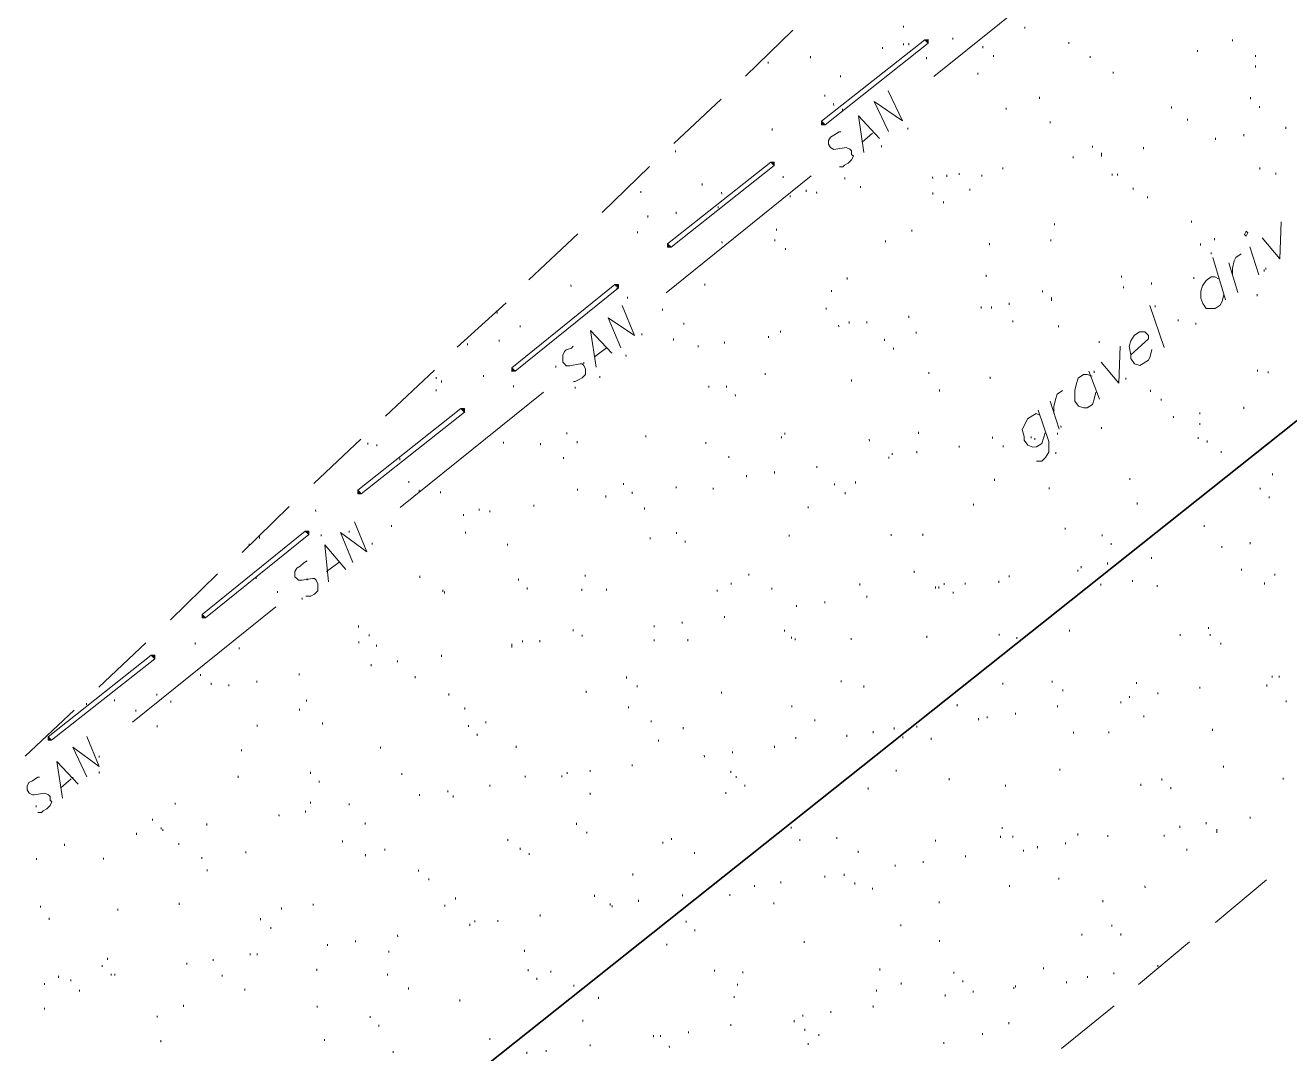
# Model space of a CAD drawing. Header units: inches. Extents: x -5728 to 15181, y 9834 to 15140.
# Drawn here: x 2684 to 3259, y 11759 to 12227 of the extents above; entities that cross this region are included whole.
import ezdxf

# ---------------------------------------------------------------- set-up
doc = ezdxf.new("R2010")
doc.units = ezdxf.units.IN
doc.header["$MEASUREMENT"] = 0
doc.linetypes.add('IMPORT-DASHEDX2 _4_', pattern=[0.1125, 0.075, -0.0375])
for name, color, linetype, lineweight in [('PDF_Geometry', 1, 'Continuous', 9), ('PDF_Solid Fills', 1, 'Continuous', 9), ('site plan converted for PDF_dwg', 1, 'Continuous', 9)]:
    doc.layers.add(name, color=color, linetype=linetype, lineweight=lineweight)

# ---------------------------------------------------------------- blocks, each defined once
blk = doc.blocks.new('site plan converted for PDF_dwg-1480341-SITE PLAN')
at = {"layer": 'PDF_Solid Fills'}
for points in [[(966.52, 2362.6), (964.92, 2364.2), (966.52, 2364.2)], [(917.72, 2325.8), (917.72, 2327.4), (919.32, 2325.8)], [(896.12, 2307.4), (894.52, 2309), (896.12, 2309)], [(847.32, 2270.6), (847.32, 2272.2), (848.92, 2270.6)], [(824.92, 2252.2), (823.32, 2253.8), (824.92, 2253.8)], [(776.12, 2214.6), (776.12, 2216.2), (777.72, 2214.6)], [(754.52, 2196.2), (752.92, 2197.8), (754.52, 2197.8)], [(705.72, 2159.4), (705.72, 2161), (707.32, 2159.4)], [(683.32, 2141), (681.72, 2142.6), (683.32, 2142.6)], [(634.52, 2103.4), (634.52, 2105), (636.12, 2103.4)], [(612.92, 2085), (611.32, 2086.6), (612.92, 2086.6)], [(564.12, 2048.2), (564.12, 2049.8), (565.72, 2048.2)]]:
    blk.add_hatch(color=147, dxfattribs=at).paths.add_polyline_path(points, flags=0)
at = {"layer": 'PDF_Geometry', "color": 155, "lineweight": 15}
for p, q in [((968.92, 2347.4), (1034.52, 2399.4)), ((955.32, 2370.6), (955.32, 2369.8)), ((1010.52, 2369.8), (1010.52, 2369)), ((904.92, 2369), (883.32, 2348.2)), ((977.72, 2365), (977.72, 2364.2)), ((1104.92, 2363.4), (1104.92, 2362.6)), ((945.72, 2361), (945.72, 2360.2)), ((955.32, 2362.6), (955.32, 2361.8)), ((957.72, 2362.6), (957.72, 2361.8)), ((991.32, 2361), (991.32, 2360.2)), ((1030.52, 2362.6), (1030.52, 2361.8)), ((1088.92, 2358.6), (1088.92, 2357.8)), ((893.72, 2354.6), (893.72, 2353.8)), ((912.92, 2357), (912.92, 2356.2)), ((965.72, 2356.2), (965.72, 2355.4)), ((996.12, 2357), (996.12, 2356.2)), ((1040.12, 2356.2), (1040.12, 2355.4)), ((1115.32, 2356.2), (1115.32, 2355.4)), ((926.52, 2348.2), (926.52, 2347.4)), ((988.92, 2349), (988.92, 2348.2)), ((1050.52, 2349), (1050.52, 2348.2)), ((1115.32, 2351.4), (1115.32, 2350.6)), ((872.12, 2337.8), (850.52, 2317.8)), ((919.32, 2339.4), (919.32, 2338.6)), ((923.32, 2335.4), (923.32, 2334.6)), ((1016.92, 2337.8), (1016.92, 2337)), ((1112.92, 2337), (1112.92, 2336.2)), ((927.32, 2333), (927.32, 2332.2)), ((1001.72, 2333), (1001.72, 2332.2)), ((1076.92, 2333), (1076.92, 2332.2)), ((1116.92, 2333), (1116.92, 2332.2)), ((895.32, 2324.2), (895.32, 2323.4)), ((956.92, 2324.2), (956.92, 2323.4)), ((1021.72, 2326.6), (1021.72, 2325.8)), ((1084.12, 2327.4), (1084.12, 2326.6)), ((1128.92, 2323.4), (1128.92, 2322.6)), ((940.92, 2321.8), (936.12, 2317.8)), ((1096.92, 2318.6), (1096.92, 2317.8)), ((1109.72, 2320.2), (1109.72, 2319.4)), ((851.32, 2314.6), (851.32, 2313.8)), ((944.92, 2316.2), (944.92, 2315.4)), ((1040.92, 2315.4), (1040.92, 2314.6)), ((1064.12, 2314.6), (1064.12, 2313.8)), ((839.32, 2307.4), (817.72, 2286.6)), ((1032.12, 2310.6), (1032.12, 2309.8)), ((846.52, 2249.8), (912.92, 2302.6)), ((900.12, 2302.6), (900.12, 2301.8)), ((928.12, 2301.8), (928.12, 2301)), ((968.12, 2301.8), (968.12, 2301)), ((974.52, 2302.6), (974.52, 2301.8)), ((980.12, 2303.4), (980.12, 2302.6)), ((990.52, 2302.6), (990.52, 2301.8)), ((1000.12, 2305.8), (1000.12, 2305)), ((1049.72, 2302.6), (1049.72, 2301.8)), ((1052.12, 2302.6), (1052.12, 2301.8)), ((1116.92, 2305), (1116.92, 2304.2)), ((1124.12, 2302.6), (1124.12, 2301.8)), ((835.32, 2296.2), (835.32, 2295.4)), ((863.32, 2299.4), (863.32, 2298.6)), ((872.12, 2295.4), (872.12, 2294.6)), ((910.52, 2296.2), (910.52, 2295.4)), ((915.32, 2295.4), (915.32, 2294.6)), ((935.32, 2297.8), (935.32, 2297)), ((968.12, 2294.6), (968.12, 2293.8)), ((984.92, 2296.2), (984.92, 2295.4)), ((1059.32, 2296.2), (1059.32, 2295.4)), ((870.52, 2289), (870.52, 2288.2)), ((903.32, 2293.8), (903.32, 2293)), ((972.92, 2290.6), (972.92, 2289.8)), ((1065.72, 2292.2), (1065.72, 2291.4)), ((838.52, 2285), (838.52, 2284.2)), ((851.32, 2286.6), (851.32, 2285.8)), ((833.72, 2277.8), (833.72, 2277)), ((896.92, 2278.6), (896.92, 2277.8)), ((958.52, 2277.8), (958.52, 2277)), ((1023.32, 2280.2), (1023.32, 2279.4)), ((1085.72, 2281), (1085.72, 2280.2)), ((806.52, 2277), (784.12, 2256.2)), ((872.12, 2273), (872.12, 2272.2)), ((896.12, 2273.8), (896.12, 2273)), ((946.52, 2273), (946.52, 2272.2)), ((993.72, 2271.4), (993.72, 2270.6)), ((1021.72, 2273), (1021.72, 2272.2)), ((1096.12, 2273), (1096.12, 2272.2)), ((900.92, 2269.8), (900.92, 2269)), ((1089.72, 2270.6), (1089.72, 2269.8)), ((1094.52, 2266.6), (1094.52, 2265.8)), ((1112.12, 2269), (1116.12, 2256.2)), ((1095.32, 2264.2), (1100.92, 2245)), ((1106.52, 2248.2), (1102.52, 2261.8)), ((928.92, 2256.2), (928.92, 2255.4)), ((992.12, 2257), (992.12, 2256.2)), ((1053.72, 2256.2), (1053.72, 2255.4)), ((1086.52, 2255.4), (1086.52, 2254.6)), ((1118.52, 2258.6), (1118.52, 2257.8)), ((1119.32, 2259.4), (1119.32, 2258.6)), ((803.32, 2253.8), (803.32, 2253)), ((824.12, 2252.2), (824.12, 2251.4)), ((864.12, 2253.8), (864.12, 2253)), ((921.72, 2250.6), (921.72, 2249.8)), ((1017.72, 2249.8), (1017.72, 2249)), ((1054.52, 2251.4), (1054.52, 2250.6)), ((1067.32, 2253), (1067.32, 2252.2)), ((773.72, 2245.8), (751.32, 2225.8)), ((828.92, 2248.2), (828.92, 2247.4)), ((844.92, 2242.6), (844.92, 2241.8)), ((919.32, 2242.6), (919.32, 2241.8)), ((989.72, 2242.6), (989.72, 2241.8)), ((994.52, 2242.6), (994.52, 2241.8)), ((1002.52, 2244.2), (1002.52, 2243.4)), ((1072.92, 2223.4), (1066.52, 2242.6)), ((1068.92, 2242.6), (1068.92, 2241.8)), ((1115.32, 2247.4), (1115.32, 2246.6)), ((769.72, 2241.8), (769.72, 2241)), ((956.92, 2238.6), (956.92, 2237.8)), ((780.12, 2235.4), (780.12, 2234.6)), ((835.32, 2231.4), (835.32, 2230.6)), ((854.52, 2236.2), (854.52, 2235.4)), ((898.52, 2232.2), (898.52, 2231.4)), ((924.92, 2234.6), (924.92, 2233.8)), ((929.72, 2236.2), (929.72, 2235.4)), ((937.72, 2236.2), (937.72, 2235.4)), ((960.12, 2231.4), (960.12, 2230.6)), ((1004.12, 2236.2), (1004.12, 2235.4)), ((1024.92, 2233.8), (1024.92, 2233)), ((1079.32, 2236.2), (1079.32, 2235.4)), ((1087.32, 2234.6), (1087.32, 2233.8)), ((756.12, 2227.4), (756.12, 2226.6)), ((770.52, 2229), (770.52, 2228.2)), ((849.72, 2229), (849.72, 2228.2)), ((860.92, 2225.8), (860.92, 2225)), ((872.92, 2227.4), (872.92, 2226.6)), ((892.92, 2229.8), (892.92, 2229)), ((945.72, 2228.2), (945.72, 2227.4)), ((1043.32, 2226.6), (1043.32, 2225.8)), ((819.32, 2225), (813.72, 2221)), ((828.12, 2221.8), (828.12, 2221)), ((949.72, 2224.2), (949.72, 2223.4)), ((740.92, 2215.4), (718.52, 2194.6)), ((796.12, 2217), (796.12, 2216.2)), ((808.92, 2218.6), (808.92, 2217.8)), ((741.72, 2212.2), (741.72, 2211.4)), ((744.12, 2210.6), (744.12, 2209.8)), ((763.32, 2213), (763.32, 2212.2)), ((776.92, 2208.2), (776.92, 2207.4)), ((816.12, 2212.2), (816.12, 2211.4)), ((891.32, 2213), (891.32, 2212.2)), ((930.52, 2209.8), (930.52, 2209)), ((965.72, 2213), (965.72, 2212.2)), ((993.72, 2210.6), (993.72, 2209.8)), ((1038.52, 2213), (1043.32, 2200.2)), ((1040.92, 2213), (1040.92, 2212.2)), ((1055.32, 2209.8), (1055.32, 2209)), ((1115.32, 2213), (1115.32, 2212.2)), ((1120.12, 2212.2), (1120.12, 2211.4)), ((724.92, 2153), (790.52, 2205)), ((741.72, 2206.6), (741.72, 2205.8)), ((804.92, 2207.4), (804.92, 2206.6)), ((865.72, 2207.4), (865.72, 2206.6)), ((873.72, 2207.4), (873.72, 2206.6)), ((877.72, 2203.4), (877.72, 2202.6)), ((970.52, 2205), (970.52, 2204.2)), ((1066.52, 2204.2), (1066.52, 2203.4)), ((1024.92, 2186.6), (1020.92, 2199.4)), ((1071.32, 2200.2), (1071.32, 2199.4)), ((1076.92, 2192.2), (1076.92, 2191.4)), ((1088.92, 2193.8), (1088.92, 2193)), ((1108.92, 2196.2), (1108.92, 2195.4)), ((800.92, 2186.6), (800.92, 2185.8)), ((900.12, 2185.8), (900.12, 2185)), ((960.92, 2185.8), (960.92, 2185)), ((1025.72, 2188.2), (1025.72, 2187.4)), ((1044.12, 2187.4), (1044.12, 2186.6)), ((1088.92, 2189), (1088.92, 2188.2)), ((707.32, 2184.2), (685.72, 2164.2)), ((710.52, 2182.6), (710.52, 2181.8)), ((714.52, 2181.8), (714.52, 2181)), ((772.12, 2182.6), (772.12, 2181.8)), ((788.92, 2181.8), (788.92, 2181)), ((805.72, 2182.6), (805.72, 2181.8)), ((836.92, 2185), (836.92, 2184.2)), ((864.12, 2181.8), (864.12, 2181)), ((898.52, 2184.2), (898.52, 2183.4)), ((938.52, 2182.6), (938.52, 2181.8)), ((979.32, 2179.4), (979.32, 2178.6)), ((994.52, 2183.4), (994.52, 2182.6)), ((999.32, 2179.4), (999.32, 2178.6)), ((1012.12, 2183.4), (1012.12, 2182.6)), ((1013.72, 2182.6), (1013.72, 2181.8)), ((1024.12, 2185), (1024.12, 2184.2)), ((1088.12, 2182.6), (1088.12, 2181.8)), ((1092.12, 2181), (1092.12, 2180.2)), ((724.92, 2175.4), (724.92, 2174.6)), ((799.32, 2175.4), (799.32, 2174.6)), ((874.52, 2175.4), (874.52, 2174.6)), ((947.32, 2174.6), (947.32, 2173.8)), ((948.92, 2176.2), (948.92, 2175.4)), ((960.12, 2177), (960.12, 2176.2)), ((1023.32, 2176.2), (1023.32, 2175.4)), ((1098.52, 2176.2), (1098.52, 2175.4)), ((895.32, 2168.2), (895.32, 2167.4)), ((914.52, 2170.6), (914.52, 2169.8)), ((728.92, 2165), (728.92, 2164.2)), ((826.52, 2163.4), (826.52, 2162.6)), ((882.52, 2166.6), (882.52, 2165.8)), ((922.52, 2162.6), (922.52, 2161.8)), ((932.12, 2163.4), (932.12, 2162.6)), ((995.32, 2164.2), (995.32, 2163.4)), ((1056.92, 2164.2), (1056.92, 2163.4)), ((1121.72, 2165.8), (1121.72, 2165)), ((733.72, 2161), (733.72, 2160.2)), ((743.32, 2160.2), (743.32, 2159.4)), ((805.72, 2161), (805.72, 2160.2)), ((818.52, 2157.8), (818.52, 2157)), ((830.52, 2159.4), (830.52, 2158.6)), ((850.52, 2161.8), (850.52, 2161)), ((867.32, 2161), (867.32, 2160.2)), ((927.32, 2158.6), (927.32, 2157.8)), ((1020.12, 2160.2), (1020.12, 2159.4)), ((1116.12, 2159.4), (1116.12, 2158.6)), ((674.52, 2153.8), (652.92, 2133)), ((686.52, 2152.2), (686.52, 2151.4)), ((760.92, 2152.2), (760.92, 2151.4)), ((765.72, 2151.4), (765.72, 2150.6)), ((785.72, 2153.8), (785.72, 2153)), ((836.12, 2152.2), (836.12, 2151.4)), ((910.52, 2152.2), (910.52, 2151.4)), ((985.72, 2153), (985.72, 2152.2)), ((1060.12, 2153), (1060.12, 2152.2)), ((1120.12, 2155.4), (1120.12, 2154.6)), ((720.92, 2145), (720.92, 2144.2)), ((753.72, 2149.8), (753.72, 2149)), ((660.92, 2140.2), (660.92, 2139.4)), ((688.92, 2141), (688.92, 2140.2)), ((701.72, 2142.6), (701.72, 2141.8)), ((754.52, 2141.8), (754.52, 2141)), ((850.52, 2141), (850.52, 2140.2)), ((901.72, 2139.4), (901.72, 2138.6)), ((948.12, 2139.4), (948.12, 2138.6)), ((962.52, 2139.4), (962.52, 2138.6)), ((1027.32, 2141.8), (1027.32, 2141)), ((1090.52, 2142.6), (1090.52, 2141.8)), ((656.12, 2137), (656.12, 2136.2)), ((712.12, 2137), (712.12, 2136.2)), ((773.72, 2136.2), (773.72, 2135.4)), ((838.52, 2138.6), (838.52, 2137.8)), ((854.52, 2137), (854.52, 2136.2)), ((1044.12, 2138.6), (1044.12, 2137.8)), ((1048.12, 2134.6), (1048.12, 2133.8)), ((1111.32, 2134.6), (1111.32, 2133.8)), ((696.92, 2128.2), (691.32, 2124.2)), ((1066.52, 2128.2), (1066.52, 2127.4)), ((1098.52, 2133), (1098.52, 2132.2)), ((641.72, 2123.4), (620.12, 2102.6)), ((659.32, 2121.8), (659.32, 2121)), ((733.72, 2121.8), (733.72, 2121)), ((808.92, 2121.8), (808.92, 2121)), ((883.32, 2121.8), (883.32, 2121)), ((958.52, 2122.6), (958.52, 2121.8)), ((1032.92, 2122.6), (1032.92, 2121.8)), ((1034.52, 2124.2), (1034.52, 2123.4)), ((1046.52, 2125.8), (1046.52, 2125)), ((1107.32, 2122.6), (1107.32, 2121.8)), ((682.52, 2121), (682.52, 2120.2)), ((778.52, 2120.2), (778.52, 2119.4)), ((782.52, 2116.2), (782.52, 2115.4)), ((875.32, 2117.8), (875.32, 2117)), ((933.72, 2117), (933.72, 2116.2)), ((972.12, 2117), (972.12, 2116.2)), ((981.72, 2117), (981.72, 2116.2)), ((996.92, 2117.8), (996.92, 2117)), ((1001.72, 2120.2), (1001.72, 2119.4)), ((1043.32, 2116.2), (1043.32, 2115.4)), ((1057.72, 2117.8), (1057.72, 2117)), ((1117.72, 2116.2), (1117.72, 2115.4)), ((1122.52, 2120.2), (1122.52, 2119.4)), ((668.92, 2115.4), (668.92, 2114.6)), ((680.12, 2112.2), (680.12, 2111.4)), ((744.12, 2115.4), (744.12, 2114.6)), ((744.92, 2114.6), (744.92, 2113.8)), ((807.32, 2115.4), (807.32, 2114.6)), ((818.52, 2115.4), (818.52, 2114.6)), ((868.92, 2114.6), (868.92, 2113.8)), ((893.72, 2115.4), (893.72, 2114.6)), ((936.92, 2111.4), (936.92, 2110.6)), ((968.12, 2115.4), (968.12, 2114.6)), ((969.72, 2115.4), (969.72, 2114.6)), ((976.12, 2113), (976.12, 2112.2)), ((1068.92, 2115.4), (1068.92, 2114.6)), ((602.52, 2056.2), (668.12, 2108.2)), ((904.92, 2107.4), (904.92, 2106.6)), ((917.72, 2109), (917.72, 2108.2)), ((705.72, 2099.4), (705.72, 2098.6)), ((852.92, 2100.2), (852.92, 2099.4)), ((872.12, 2102.6), (872.12, 2101.8)), ((710.52, 2095.4), (710.52, 2094.6)), ((803.32, 2097), (803.32, 2096.2)), ((807.32, 2094.6), (807.32, 2093.8)), ((840.12, 2098.6), (840.12, 2097.8)), ((899.32, 2096.2), (899.32, 2095.4)), ((996.92, 2093.8), (996.92, 2093)), ((1028.92, 2095.4), (1028.92, 2094.6)), ((1092.12, 2096.2), (1092.12, 2095.4)), ((608.92, 2092.2), (587.32, 2072.2)), ((631.32, 2092.2), (631.32, 2091.4)), ((651.32, 2089.8), (651.32, 2089)), ((705.72, 2092.2), (705.72, 2091.4)), ((713.72, 2090.6), (713.72, 2089.8)), ((780.12, 2092.2), (780.12, 2091.4)), ((788.12, 2092.2), (788.12, 2091.4)), ((840.12, 2092.2), (840.12, 2091.4)), ((855.32, 2092.2), (855.32, 2091.4)), ((902.52, 2093), (902.52, 2092.2)), ((904.12, 2092.2), (904.12, 2091.4)), ((929.72, 2092.2), (929.72, 2091.4)), ((964.12, 2093), (964.12, 2092.2)), ((1004.92, 2092.2), (1004.92, 2091.4)), ((1079.32, 2093), (1079.32, 2092.2)), ((1092.92, 2093), (1092.92, 2092.2)), ((1097.72, 2089), (1097.72, 2088.2)), ((711.32, 2081.8), (711.32, 2081)), ((723.32, 2083.4), (723.32, 2082.6)), ((743.32, 2085.8), (743.32, 2085)), ((633.72, 2077.8), (633.72, 2077)), ((678.52, 2077.8), (678.52, 2077)), ((731.32, 2076.2), (731.32, 2075.4)), ((638.52, 2073.8), (638.52, 2073)), ((646.52, 2073), (646.52, 2072.2)), ((659.32, 2074.6), (659.32, 2073.8)), ((827.32, 2075.4), (827.32, 2074.6)), ((832.12, 2071.4), (832.12, 2070.6)), ((924.92, 2073), (924.92, 2072.2)), ((935.32, 2070.6), (935.32, 2069.8)), ((998.52, 2071.4), (998.52, 2070.6)), ((1020.92, 2072.2), (1020.92, 2071.4)), ((1059.32, 2071.4), (1059.32, 2070.6)), ((1120.92, 2073.8), (1120.92, 2073)), ((1124.12, 2073.8), (1124.12, 2073)), ((581.72, 2065), (581.72, 2064.2)), ((594.52, 2066.6), (594.52, 2065.8)), ((613.72, 2069), (613.72, 2068.2)), ((620.12, 2065.8), (620.12, 2065)), ((681.72, 2065.8), (681.72, 2065)), ((746.52, 2068.2), (746.52, 2067.4)), ((808.92, 2069), (808.92, 2068.2)), ((870.52, 2068.2), (870.52, 2067.4)), ((1025.72, 2068.2), (1025.72, 2067.4)), ((1056.12, 2065), (1056.12, 2064.2)), ((1068.92, 2066.6), (1068.92, 2065.8)), ((1088.12, 2069), (1088.12, 2068.2)), ((1118.52, 2069.8), (1118.52, 2069)), ((576.12, 2061.8), (553.72, 2041)), ((604.12, 2061.8), (604.12, 2061)), ((678.52, 2061.8), (678.52, 2061)), ((753.72, 2061.8), (753.72, 2061)), ((828.12, 2061.8), (828.12, 2061)), ((902.52, 2061.8), (902.52, 2061)), ((977.72, 2061.8), (977.72, 2061)), ((1023.32, 2061), (1023.32, 2060.2)), ((1052.12, 2062.6), (1052.12, 2061.8)), ((1127.32, 2062.6), (1127.32, 2061.8)), ((613.72, 2054.6), (613.72, 2053.8)), ((659.32, 2054.6), (659.32, 2053.8)), ((688.92, 2055.4), (688.92, 2054.6)), ((755.32, 2053.8), (755.32, 2053)), ((763.32, 2055.4), (763.32, 2054.6)), ((838.52, 2055.4), (838.52, 2054.6)), ((912.92, 2055.4), (912.92, 2054.6)), ((987.32, 2055.4), (987.32, 2054.6)), ((991.32, 2056.2), (991.32, 2055.4)), ((1004.12, 2057.8), (1004.12, 2057)), ((1062.52, 2056.2), (1062.52, 2055.4)), ((759.32, 2049.8), (759.32, 2049)), ((852.92, 2052.2), (852.92, 2051.4)), ((904.12, 2047.4), (904.12, 2046.6)), ((927.32, 2048.2), (927.32, 2047.4)), ((939.32, 2049.8), (939.32, 2049)), ((948.92, 2051.4), (948.92, 2050.6)), ((952.92, 2047.4), (952.92, 2046.6)), ((959.32, 2052.2), (959.32, 2051.4)), ((1030.52, 2049), (1030.52, 2048.2)), ((1046.52, 2049), (1046.52, 2048.2)), ((1093.72, 2049.8), (1093.72, 2049)), ((652.12, 2043.4), (652.12, 2042.6)), ((715.32, 2044.2), (715.32, 2043.4)), ((776.92, 2044.2), (776.92, 2043.4)), ((841.72, 2046.6), (841.72, 2045.8)), ((894.52, 2043.4), (894.52, 2042.6)), ((965.72, 2046.6), (965.72, 2045.8)), ((587.32, 2041), (587.32, 2040.2)), ((862.52, 2039.4), (862.52, 2038.6)), ((875.32, 2041), (875.32, 2040.2)), ((574.52, 2030.6), (569.72, 2026.6)), ((575.32, 2031.4), (575.32, 2030.6)), ((587.32, 2033.8), (587.32, 2033)), ((650.52, 2031.4), (650.52, 2030.6)), ((683.32, 2033), (683.32, 2032.2)), ((724.92, 2032.2), (724.92, 2031.4)), ((780.92, 2030.6), (780.92, 2029.8)), ((797.72, 2030.6), (797.72, 2029.8)), ((800.12, 2032.2), (800.12, 2031.4)), ((810.52, 2033), (810.52, 2032.2)), ((829.72, 2035.4), (829.72, 2034.6)), ((874.52, 2032.2), (874.52, 2031.4)), ((876.92, 2029.8), (876.92, 2029)), ((949.72, 2032.2), (949.72, 2031.4)), ((1024.12, 2032.2), (1024.12, 2031.4)), ((1098.52, 2033), (1098.52, 2032.2)), ((687.32, 2029), (687.32, 2028.2)), ((745.72, 2024.2), (745.72, 2023.4)), ((764.92, 2026.6), (764.92, 2025.8)), ((880.92, 2025.8), (880.92, 2025)), ((936.92, 2024.2), (936.92, 2023.4)), ((973.72, 2028.2), (973.72, 2027.4)), ((999.32, 2025), (999.32, 2024.2)), ((1060.92, 2025), (1060.92, 2024.2)), ((1070.52, 2027.4), (1070.52, 2026.6)), ((1125.72, 2027.4), (1125.72, 2026.6)), ((558.52, 2018.6), (558.52, 2017.8)), ((621.72, 2019.4), (621.72, 2018.6)), ((683.32, 2019.4), (683.32, 2018.6)), ((700.92, 2018.6), (700.92, 2017.8)), ((732.92, 2022.6), (732.92, 2021.8)), ((748.12, 2021.8), (748.12, 2021)), ((810.52, 2022.6), (810.52, 2021.8)), ((872.12, 2022.6), (872.12, 2021.8)), ((1074.52, 2023.4), (1074.52, 2022.6)), ((668.92, 2013.8), (668.92, 2013)), ((680.92, 2015.4), (680.92, 2014.6)), ((611.32, 2012.2), (611.32, 2011.4)), ((615.32, 2008.2), (615.32, 2007.4)), ((616.12, 2007.4), (616.12, 2006.6)), ((636.12, 2009.8), (636.12, 2009)), ((708.12, 2009.8), (708.12, 2009)), ((804.12, 2009), (804.12, 2008.2)), ((1090.52, 2007.4), (1090.52, 2006.6)), ((1110.52, 2009.8), (1110.52, 2009)), ((604.12, 2005.8), (604.12, 2005)), ((697.72, 2001.8), (697.72, 2001)), ((772.92, 2001.8), (772.92, 2001)), ((808.92, 2005), (808.92, 2004.2)), ((847.32, 2001.8), (847.32, 2001)), ((901.72, 2006.6), (901.72, 2005.8)), ((922.52, 2001.8), (922.52, 2001)), ((996.92, 2001.8), (996.92, 2001)), ((997.72, 2005.8), (997.72, 2005)), ((1002.52, 2001.8), (1002.52, 2001)), ((1032.12, 2002.6), (1032.12, 2001.8)), ((1045.72, 2001.8), (1045.72, 2001)), ((1071.32, 2001.8), (1071.32, 2001)), ((1078.52, 2005.8), (1078.52, 2005)), ((571.32, 2001), (571.32, 2000.2)), ((623.32, 2001), (623.32, 2000.2)), ((653.72, 1997), (653.72, 1996.2)), ((708.12, 1995.4), (708.12, 1994.6)), ((716.92, 1997.8), (716.92, 1997)), ((778.52, 1997.8), (778.52, 1997)), ((782.52, 1995.4), (782.52, 1994.6)), ((843.32, 2000.2), (843.32, 1999.4)), ((857.72, 1995.4), (857.72, 1994.6)), ((905.72, 2001), (905.72, 2000.2)), ((932.12, 1995.4), (932.12, 1994.6)), ((967.32, 2000.2), (967.32, 1999.4)), ((1007.32, 1995.4), (1007.32, 1994.6)), ((1013.72, 1997), (1013.72, 1996.2)), ((1026.52, 1998.6), (1026.52, 1997.8)), ((1081.72, 1995.4), (1081.72, 1994.6)), ((558.52, 1994.6), (558.52, 1993.8)), ((588.92, 1994.6), (588.92, 1993.8)), ((633.72, 1994.6), (633.72, 1993.8)), ((961.72, 1990.6), (961.72, 1989.8)), ((980.92, 1993), (980.92, 1992.2)), ((636.12, 1989), (636.12, 1988.2)), ((732.12, 1988.2), (732.12, 1987.4)), ((736.92, 1984.2), (736.92, 1983.4)), ((829.72, 1985.8), (829.72, 1985)), ((916.92, 1984.2), (916.92, 1983.4)), ((925.72, 1985), (925.72, 1984.2)), ((948.92, 1989), (948.92, 1988.2)), ((884.92, 1980.2), (884.92, 1979.4)), ((896.92, 1981.8), (896.92, 1981)), ((930.52, 1981), (930.52, 1980.2)), ((938.52, 1978.6), (938.52, 1977.8)), ((1000.92, 1979.4), (1000.92, 1978.6)), ((1023.32, 1982.6), (1023.32, 1981.8)), ((1062.52, 1978.6), (1062.52, 1977.8)), ((1117.72, 1981), (1094.52, 1961.8)), ((560.12, 1973), (560.12, 1972.2)), ((623.32, 1973.8), (623.32, 1973)), ((684.12, 1973), (684.12, 1972.2)), ((748.92, 1975.4), (748.92, 1974.6)), ((812.12, 1976.2), (812.12, 1975.4)), ((832.12, 1973.8), (832.12, 1973)), ((852.12, 1976.2), (852.12, 1975.4)), ((873.72, 1976.2), (873.72, 1975.4)), ((564.12, 1967.4), (564.12, 1966.6)), ((595.32, 1971.4), (595.32, 1970.6)), ((660.12, 1966.6), (660.12, 1965.8)), ((669.72, 1971.4), (669.72, 1970.6)), ((744.12, 1972.2), (744.12, 1971.4)), ((787.32, 1967.4), (787.32, 1966.6)), ((819.32, 1972.2), (819.32, 1971.4)), ((820.12, 1971.4), (820.12, 1970.6)), ((893.72, 1972.2), (893.72, 1971.4)), ((968.92, 1972.2), (968.92, 1971.4)), ((1043.32, 1972.2), (1043.32, 1971.4)), ((664.92, 1962.6), (664.92, 1961.8)), ((755.32, 1963.4), (755.32, 1962.6)), ((757.72, 1965), (757.72, 1964.2)), ((768.12, 1965), (768.12, 1964.2)), ((853.72, 1964.2), (853.72, 1963.4)), ((951.32, 1961.8), (951.32, 1961)), ((1047.32, 1961), (1047.32, 1960.2)), ((703.32, 1956.2), (703.32, 1955.4)), ((722.52, 1958.6), (722.52, 1957.8)), ((857.72, 1960.2), (857.72, 1959.4)), ((1033.72, 1957), (1033.72, 1956.2)), ((1051.32, 1957), (1051.32, 1956.2)), ((655.32, 1950.6), (655.32, 1949.8)), ((658.52, 1950.6), (658.52, 1949.8)), ((690.52, 1954.6), (690.52, 1953.8)), ((718.52, 1951.4), (718.52, 1950.6)), ((780.12, 1951.4), (780.12, 1950.6)), ((844.92, 1953.8), (844.92, 1953)), ((907.32, 1954.6), (907.32, 1953.8)), ((968.92, 1954.6), (968.92, 1953.8)), ((1082.52, 1953), (1059.32, 1933.8)), ((588.12, 1945.8), (588.12, 1945)), ((590.52, 1949), (590.52, 1948.2)), ((626.52, 1946.6), (626.52, 1945.8)), ((638.52, 1948.2), (638.52, 1947.4)), ((561.72, 1937.8), (561.72, 1937)), ((568.12, 1941), (568.12, 1940.2)), ((573.72, 1939.4), (573.72, 1938.6)), ((592.12, 1941.8), (592.12, 1941)), ((593.72, 1941.8), (593.72, 1941)), ((642.52, 1941), (642.52, 1940.2)), ((685.72, 1943.4), (685.72, 1942.6)), ((717.72, 1941), (717.72, 1940.2)), ((781.72, 1942.6), (781.72, 1941.8)), ((785.72, 1938.6), (785.72, 1937.8)), ((792.12, 1941.8), (792.12, 1941)), ((866.52, 1941.8), (866.52, 1941)), ((879.32, 1941), (879.32, 1940.2)), ((941.72, 1941.8), (941.72, 1941)), ((975.32, 1940.2), (975.32, 1939.4)), ((1016.12, 1941.8), (1016.12, 1941)), ((1036.12, 1937.8), (1036.12, 1937)), ((1048.12, 1939.4), (1048.12, 1938.6)), ((1068.12, 1942.6), (1068.12, 1941.8)), ((577.72, 1934.6), (577.72, 1933.8)), ((652.92, 1934.6), (652.92, 1933.8)), ((727.32, 1934.6), (727.32, 1933.8)), ((802.52, 1935.4), (802.52, 1934.6)), ((876.92, 1935.4), (876.92, 1934.6)), ((940.12, 1932.2), (940.12, 1931.4)), ((951.32, 1935.4), (951.32, 1934.6)), ((979.32, 1936.2), (979.32, 1935.4)), ((1002.52, 1933), (1002.52, 1932.2)), ((1003.32, 1933.8), (1003.32, 1933)), ((1026.52, 1935.4), (1026.52, 1934.6)), ((561.72, 1926.6), (561.72, 1925.8)), ((624.92, 1927.4), (624.92, 1926.6)), ((685.72, 1926.6), (685.72, 1925.8)), ((750.52, 1929), (750.52, 1928.2)), ((813.72, 1929.8), (813.72, 1929)), ((875.32, 1929.8), (875.32, 1929)), ((971.32, 1929.8), (971.32, 1929)), ((984.12, 1931.4), (984.12, 1930.6)), ((612.92, 1922.6), (612.92, 1921.8)), ((709.72, 1921.8), (709.72, 1921)), ((906.52, 1921), (906.52, 1920.2)), ((919.32, 1922.6), (919.32, 1921.8)), ((938.52, 1925), (938.52, 1924.2)), ((1048.12, 1924.2), (1024.12, 1905)), ((713.72, 1917.8), (713.72, 1917)), ((806.52, 1919.4), (806.52, 1918.6)), ((873.72, 1917), (873.72, 1916.2)), ((902.52, 1918.6), (902.52, 1917.8)), ((1000.12, 1917), (1000.12, 1916.2)), ((614.52, 1911.4), (614.52, 1910.6)), ((688.92, 1911.4), (688.92, 1910.6)), ((764.12, 1911.4), (764.12, 1910.6)), ((838.52, 1912.2), (838.52, 1911.4)), ((841.72, 1912.2), (841.72, 1911.4)), ((854.52, 1913.8), (854.52, 1913)), ((907.32, 1914.6), (907.32, 1913.8)), ((913.72, 1912.2), (913.72, 1911.4)), ((988.12, 1912.2), (988.12, 1911.4)), ((720.12, 1905.8), (720.12, 1905)), ((780.92, 1905), (780.92, 1904.2)), ((789.72, 1905.8), (789.72, 1905)), ((809.72, 1908.2), (809.72, 1907.4)), ((845.72, 1907.4), (845.72, 1906.6)), ((908.92, 1908.2), (908.92, 1907.4)), ((970.52, 1908.2), (970.52, 1907.4))]:
    blk.add_line(p, q, dxfattribs=at)
at = {"layer": 'PDF_Geometry', "color": 157, "lineweight": 35, "flags": 128}
blk.add_lwpolyline([(1834.52, 362.6), (4520.12, 325), (4553.72, 4365.8), (4155.32, 4561), (679.32, 1833.8)], close=True, dxfattribs=at)
at = {"layer": 'PDF_Geometry', "color": 147, "flags": 128}
for points in [[(919.32, 2325.8), (966.52, 2362.6), (965.72, 2363.4), (964.92, 2364.2), (917.72, 2327.4), (918.52, 2326.6), (919.32, 2325.8), (917.72, 2325.8), (917.72, 2327.4)], [(964.92, 2364.2), (966.52, 2364.2), (966.52, 2362.6)], [(848.92, 2270.6), (896.12, 2307.4), (895.32, 2308.2), (894.52, 2309), (847.32, 2272.2), (848.12, 2271.4), (848.92, 2270.6), (847.32, 2270.6), (847.32, 2272.2)], [(894.52, 2309), (896.12, 2309), (896.12, 2307.4)], [(777.72, 2214.6), (824.92, 2252.2), (824.12, 2253), (823.32, 2253.8), (776.12, 2216.2)], [(823.32, 2253.8), (824.92, 2253.8), (824.92, 2252.2)], [(707.32, 2159.4), (754.52, 2196.2), (753.72, 2197), (752.92, 2197.8), (705.72, 2161), (706.52, 2160.2), (707.32, 2159.4), (705.72, 2159.4), (705.72, 2161)], [(752.92, 2197.8), (754.52, 2197.8), (754.52, 2196.2)], [(636.12, 2103.4), (683.32, 2141), (682.52, 2141.8), (681.72, 2142.6), (634.52, 2105), (635.32, 2104.2), (636.12, 2103.4), (634.52, 2103.4), (634.52, 2105)], [(681.72, 2142.6), (683.32, 2142.6), (683.32, 2141)], [(565.72, 2048.2), (612.92, 2085), (612.12, 2085.8), (611.32, 2086.6), (564.12, 2049.8), (564.92, 2049), (565.72, 2048.2), (564.12, 2048.2), (564.12, 2049.8)], [(611.32, 2086.6), (612.92, 2086.6), (612.92, 2085)]]:
    blk.add_lwpolyline(points, dxfattribs=at)
at = {"layer": 'PDF_Geometry', "color": 155, "lineweight": 15, "flags": 128}
for points in [[(948.12, 2322.6), (941.72, 2336.2), (954.52, 2327.4), (948.12, 2341)], [(936.92, 2313), (934.52, 2329.8), (944.12, 2319.4)], [(925.72, 2306.6), (927.32, 2306.6), (928.12, 2307.4), (929.72, 2308.2), (930.52, 2309), (931.32, 2309.8), (932.12, 2311.4), (931.32, 2312.2), (931.32, 2313.8), (930.52, 2314.6), (928.92, 2315.4), (924.12, 2314.6), (923.32, 2314.6), (921.72, 2315.4), (920.92, 2317), (920.92, 2318.6), (921.72, 2320.2), (923.32, 2321), (925.72, 2322.6), (926.52, 2322.6)], [(1044.92, 2312.2), (1044.92, 2311.4), (1044.92, 2310.6)], [(1117.72, 2273), (1125.72, 2263.4), (1126.52, 2280.2)], [(1104.12, 2256.2), (1104.12, 2259.4), (1104.92, 2262.6), (1105.72, 2264.2), (1108.12, 2265.8)], [(1097.72, 2254.6), (1096.12, 2255.4), (1094.52, 2255.4), (1092.12, 2253.8), (1090.52, 2251.4), (1089.72, 2249), (1089.72, 2245.8), (1090.52, 2243.4), (1092.12, 2241), (1096.12, 2241), (1098.52, 2242.6), (1099.32, 2244.2), (1100.12, 2247.4)], [(825.72, 2225), (820.12, 2238.6), (832.12, 2230.6), (826.52, 2244.2)], [(1021.72, 2246.6), (1021.72, 2245.8), (1021.72, 2245)], [(814.52, 2216.2), (812.12, 2233), (821.72, 2222.6)], [(804.12, 2209.8), (804.92, 2209.8), (806.52, 2210.6), (808.12, 2211.4), (809.72, 2213), (809.72, 2215.4), (808.92, 2217), (808.12, 2217.8), (807.32, 2217.8), (802.52, 2217), (800.92, 2217), (800.12, 2217.8), (799.32, 2218.6), (799.32, 2221.8), (800.12, 2223.4), (800.92, 2224.2), (803.32, 2225), (804.12, 2225.8)], [(1057.72, 2220.2), (1065.72, 2227.4), (1065.72, 2229), (1064.12, 2230.6), (1061.72, 2230.6), (1059.32, 2229), (1057.72, 2226.6), (1056.92, 2224.2), (1057.72, 2220.2), (1057.72, 2218.6), (1059.32, 2216.2), (1061.72, 2215.4), (1063.32, 2216.2), (1065.72, 2217.8), (1066.52, 2219.4), (1067.32, 2222.6)], [(1044.12, 2217), (1052.12, 2207.4), (1052.92, 2224.2)], [(1040.12, 2210.6), (1037.72, 2211.4), (1036.12, 2211.4), (1033.72, 2209.8), (1032.92, 2207.4), (1032.12, 2204.2), (1032.12, 2199.4), (1033.72, 2197), (1036.12, 2196.2), (1037.72, 2196.2), (1040.12, 2197.8), (1040.92, 2200.2), (1041.72, 2203.4)], [(1022.52, 2193.8), (1022.52, 2197), (1023.32, 2200.2), (1024.12, 2202.6), (1026.52, 2204.2)], [(1016.12, 2193), (1014.52, 2193.8), (1012.92, 2193), (1010.52, 2191.4), (1009.72, 2189.8), (1008.12, 2186.6), (1008.92, 2183.4), (1008.92, 2181.8), (1010.52, 2179.4), (1012.92, 2178.6), (1014.52, 2178.6), (1016.92, 2180.2), (1017.72, 2182.6), (1018.52, 2185)], [(1015.32, 2195.4), (1020.12, 2181), (1020.12, 2176.2), (1018.52, 2173.8), (1016.92, 2172.2), (1014.52, 2172.2)], [(703.32, 2128.2), (697.72, 2141.8), (709.72, 2133), (704.12, 2146.6)], [(692.12, 2119.4), (690.52, 2136.2), (700.12, 2125)], [(681.72, 2113), (684.12, 2113), (685.72, 2113.8), (686.52, 2114.6), (687.32, 2115.4), (687.32, 2118.6), (686.52, 2120.2), (685.72, 2121), (684.92, 2121), (680.12, 2120.2), (678.52, 2120.2), (677.72, 2121), (676.92, 2121.8), (676.92, 2124.2), (677.72, 2125.8), (679.32, 2126.6), (680.92, 2128.2), (682.52, 2129)], [(775.32, 2090.6), (775.32, 2089.8), (775.32, 2089)], [(581.72, 2031.4), (575.32, 2045), (587.32, 2036.2), (581.72, 2049.8)], [(570.52, 2021.8), (568.12, 2038.6), (577.72, 2028.2)], [(559.32, 2015.4), (560.92, 2015.4), (561.72, 2016.2), (563.32, 2017), (564.12, 2017.8), (564.92, 2018.6), (565.72, 2020.2), (564.92, 2021), (564.92, 2022.6), (564.12, 2023.4), (562.52, 2024.2), (557.72, 2023.4), (556.92, 2023.4), (555.32, 2024.2), (554.52, 2025.8), (554.52, 2027.4), (555.32, 2029), (556.92, 2029.8), (559.32, 2031.4), (560.12, 2031.4)], [(1095.32, 2004.2), (1095.32, 2003.4), (1095.32, 2002.6)]]:
    blk.add_lwpolyline(points, dxfattribs=at)
blk.add_lwpolyline([(1109.72, 2274.6), (1110.52, 2273.8), (1111.32, 2275.4), (1110.52, 2276.2)], close=True, dxfattribs=at)
at = {"layer": 'PDF_Geometry', "color": 147, "flags": 128}
blk.add_lwpolyline([(776.92, 2215.4), (777.72, 2214.6), (776.12, 2214.6), (776.12, 2216.2)], close=True, dxfattribs=at)
at = {"layer": 'PDF_Solid Fills', "color": 147}
for p, q in [((966.52, 2362.6), (964.92, 2364.2)), ((964.92, 2364.2), (966.52, 2364.2)), ((966.52, 2364.2), (966.52, 2362.6)), ((917.72, 2325.8), (917.72, 2327.4)), ((917.72, 2327.4), (919.32, 2325.8)), ((919.32, 2325.8), (917.72, 2325.8)), ((896.12, 2307.4), (894.52, 2309)), ((894.52, 2309), (896.12, 2309)), ((896.12, 2309), (896.12, 2307.4)), ((847.32, 2270.6), (847.32, 2272.2)), ((847.32, 2272.2), (848.92, 2270.6)), ((848.92, 2270.6), (847.32, 2270.6)), ((824.92, 2252.2), (823.32, 2253.8)), ((823.32, 2253.8), (824.92, 2253.8)), ((824.92, 2253.8), (824.92, 2252.2)), ((776.12, 2214.6), (776.12, 2216.2)), ((776.12, 2216.2), (777.72, 2214.6)), ((777.72, 2214.6), (776.12, 2214.6)), ((754.52, 2196.2), (752.92, 2197.8)), ((752.92, 2197.8), (754.52, 2197.8)), ((754.52, 2197.8), (754.52, 2196.2)), ((705.72, 2159.4), (705.72, 2161)), ((705.72, 2161), (707.32, 2159.4)), ((707.32, 2159.4), (705.72, 2159.4)), ((683.32, 2141), (681.72, 2142.6)), ((681.72, 2142.6), (683.32, 2142.6)), ((683.32, 2142.6), (683.32, 2141)), ((634.52, 2103.4), (634.52, 2105)), ((634.52, 2105), (636.12, 2103.4)), ((636.12, 2103.4), (634.52, 2103.4)), ((612.92, 2085), (611.32, 2086.6)), ((611.32, 2086.6), (612.92, 2086.6)), ((612.92, 2086.6), (612.92, 2085)), ((564.12, 2048.2), (564.12, 2049.8)), ((564.12, 2049.8), (565.72, 2048.2)), ((565.72, 2048.2), (564.12, 2048.2))]:
    blk.add_line(p, q, dxfattribs=at)

msp = doc.modelspace()

# ---------------------------------------------------------------- block references
at = {"layer": 'site plan converted for PDF_dwg', "color": 147, "linetype": 'IMPORT-DASHEDX2 _4_', "rotation": 0.383349167194431}
msp.add_blockref('site plan converted for PDF_dwg-1480341-SITE PLAN', (2144.04, 9849.68), dxfattribs=at)

doc.saveas('drawing.dxf')
